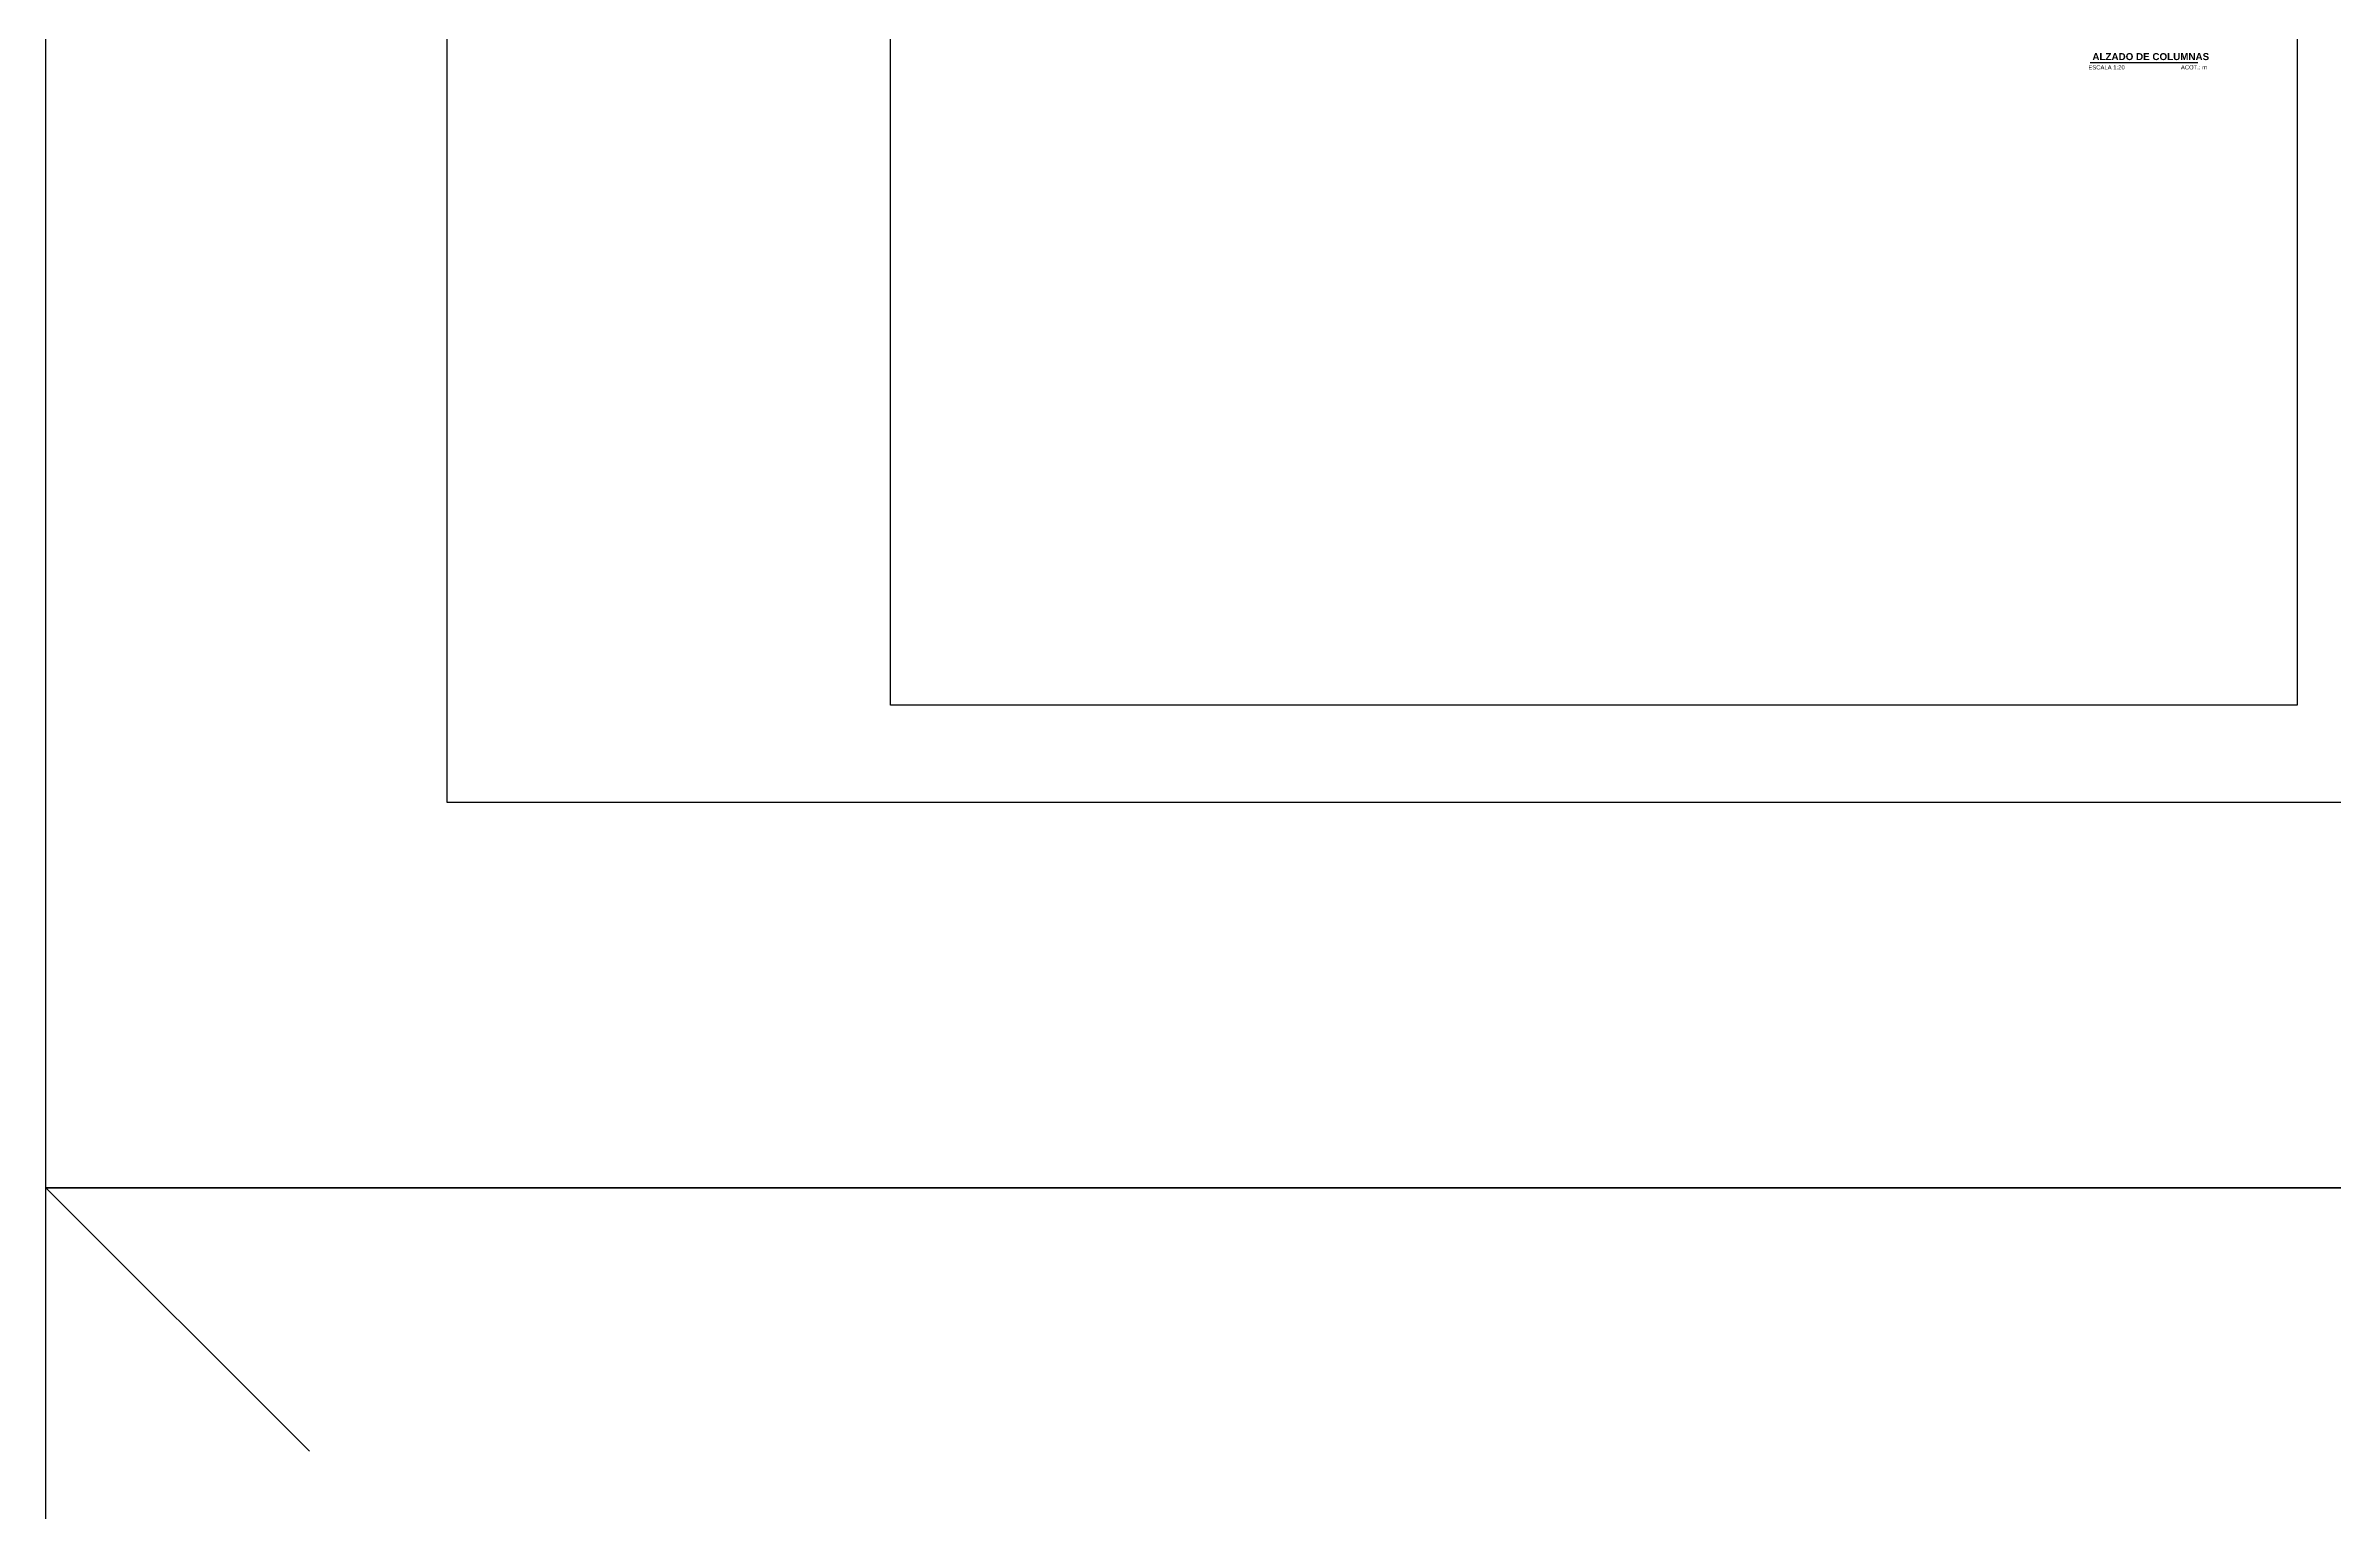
# Model space of a CAD drawing. Header units: metres. Extents: x 14 to 161, y 5 to 309.
# Drawn here: x 65.38 to 89.78, y 239.77 to 255.41 of the extents above; entities that cross this region are included whole.
import ezdxf
from ezdxf.enums import TextEntityAlignment as Align

# ---------------------------------------------------------------- set-up
doc = ezdxf.new("R2010")
doc.units = ezdxf.units.M
doc.layers.add('E-Pie', color=1, linetype='Continuous')
doc.layers.add('E-Titulo', color=2, linetype='Continuous')
doc.styles.add('General', font='arial.ttf', dxfattribs={"height": 2.3})
doc.styles.add('Texto_Minimo', font='arial.ttf', dxfattribs={"height": 1.8})
doc.styles.add('Titulos', font='', dxfattribs={"height": 6})
doc.styles.get('Titulos').set_extended_font_data('Arial', bold=True)

# ---------------------------------------------------------------- blocks, each defined once
blk = doc.blocks.new('TITULO2')
blk.add_line((0.485, -0.291), (-0.665, -0.291))
for tag, height, style, p in [('TÍTULO', 2.3, 'General', (-0.114, -0.223)), ('ESCALA', 0.045, 'Texto_Minimo', (-0.489, -0.338)), ('ACOTACIÓN', 0.045, 'Texto_Minimo', (0.263, -0.337))]:
    blk.add_attdef(tag, text='', height=height, dxfattribs=dict(style=style)).set_placement(p, align=Align.MIDDLE_CENTER)

msp = doc.modelspace()

# ---------------------------------------------------------------- linework, layer by layer
at = {"layer": 'E-Pie', "color": 1}
msp.add_line((65.38178, 243.22866), (68.19428, 240.41616), dxfattribs=at)
for points in [[(65.38178, 308.85366), (161.00678, 308.85366), (161.00678, 243.22866), (65.38178, 243.22866)], [(65.38178, 243.22866), (161.00678, 243.22866), (161.00678, 177.60366), (65.38178, 177.60366)]]:
    msp.add_lwpolyline(points, close=True, dxfattribs=at)
at = {"layer": 'E-Pie', "color": 5}
msp.add_lwpolyline([(69.65758, 304.74116), (69.65758, 247.34116), (156.91409, 247.34116), (156.91409, 304.74116)], close=True, dxfattribs=at)
msp.add_lwpolyline([(74.38767, 263.88407), (89.38767, 263.88407), (89.38767, 248.37683), (74.38767, 248.37683), (74.38767, 263.88407)], dxfattribs=at)

# ---------------------------------------------------------------- block references
at = {"layer": 'E-Titulo'}
ref = msp.add_blockref('TITULO2', (87.84556, 255.51856), dxfattribs=at)
ref.add_attrib('TÍTULO', 'ALZADO DE COLUMNAS', dxfattribs={"layer": '0', "height": 0.075, "style": 'Titulos'}).set_placement((87.82815, 255.29528), align=Align.MIDDLE_CENTER)
ref.add_attrib('ESCALA', 'ESCALA 1:20', dxfattribs={"layer": '0', "height": 0.045, "style": 'Texto_Minimo'}).set_placement((87.35646, 255.18075), align=Align.MIDDLE_CENTER)
ref.add_attrib('ACOTACIÓN', 'ACOT.: m', dxfattribs={"layer": '0', "height": 0.045, "style": 'Texto_Minimo'}).set_placement((88.28893, 255.18075), align=Align.MIDDLE_CENTER)

doc.saveas('drawing.dxf')
